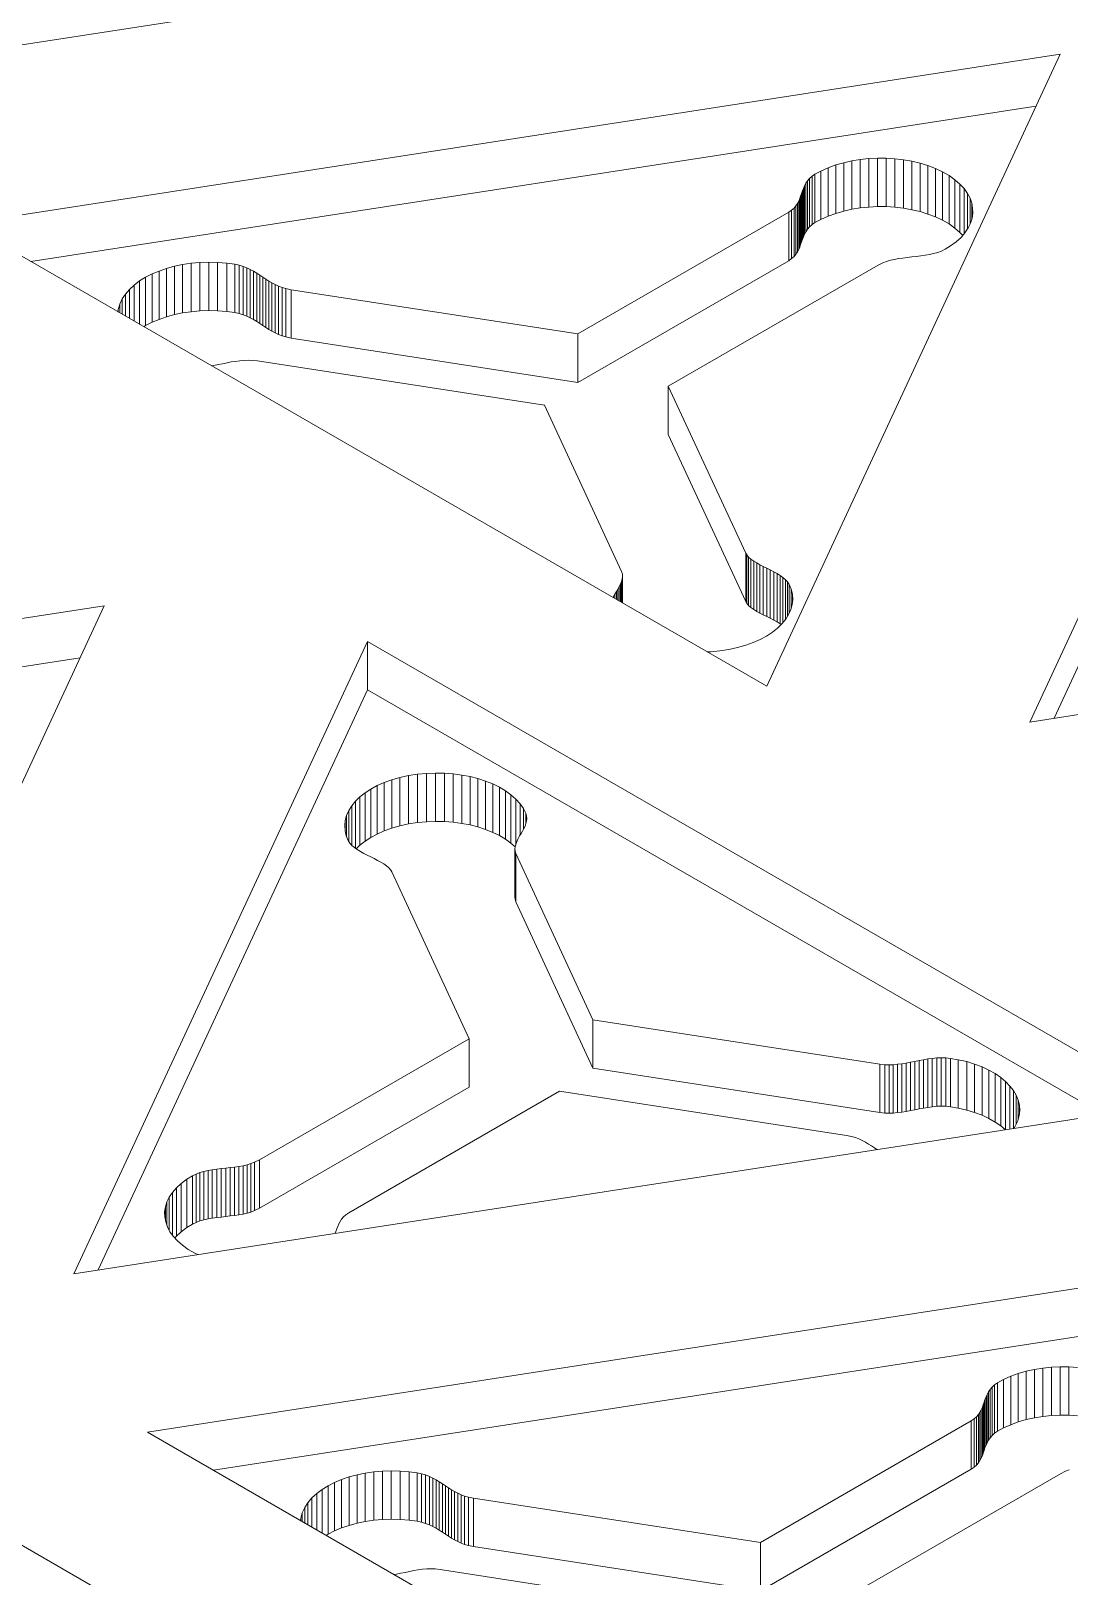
# Model space of a CAD drawing. Header units: inches. Extents: x 2.5 to 18.9, y 2.6 to 12.3.
# Drawn here: x 11.574 to 12.669, y 8.087 to 9.718 of the extents above; entities that cross this region are included whole.
import ezdxf

# ---------------------------------------------------------------- set-up
doc = ezdxf.new("R2010")
doc.units = ezdxf.units.IN
doc.header["$MEASUREMENT"] = 0

# ---------------------------------------------------------------- blocks, each defined once
blk = doc.blocks.new('A$C39963D99')
at = {"color": 0, "linetype": 'Continuous', "lineweight": 0, "extrusion": (3.33067e-16, 0.816497, 0.57735)}
for p, q in [((15.7179, -0.7407), (14.5628, -0.9194)), ((14.6402, -1.0866), (15.7953, -0.9079)), ((15.7953, -0.9079), (15.4859, -1.5748)), ((15.7634, -1.6126), (16.0729, -0.9457)), ((15.7698, -0.9629), (14.7099, -1.1268)), ((16.0729, -0.9967), (15.7889, -1.6086)), ((15.5507, -1.0278), (15.5587, -1.0248)), ((15.5587, -1.0248), (15.5671, -1.0224)), ((15.5587, -1.0759), (15.5587, -1.0248)), ((15.5671, -1.0224), (15.5757, -1.0205)), ((15.5671, -1.0735), (15.5671, -1.0224)), ((15.5757, -1.0205), (15.5846, -1.0191)), ((15.5757, -1.0715), (15.5757, -1.0205)), ((15.5846, -1.0191), (15.5937, -1.0181)), ((15.5846, -1.0701), (15.5846, -1.0191)), ((15.5937, -1.0181), (15.6028, -1.0177)), ((15.5937, -1.0692), (15.5937, -1.0181)), ((15.6028, -1.0687), (15.6028, -1.0177)), ((15.6028, -1.0177), (15.612, -1.0178)), ((15.612, -1.0688), (15.612, -1.0178)), ((15.612, -1.0178), (15.6211, -1.0183)), ((15.6211, -1.0694), (15.6211, -1.0183)), ((15.6211, -1.0183), (15.6301, -1.0194)), ((15.6301, -1.0704), (15.6301, -1.0194)), ((15.6301, -1.0194), (15.639, -1.0209)), ((15.639, -1.072), (15.639, -1.0209)), ((15.639, -1.0209), (15.6476, -1.023)), ((15.6476, -1.074), (15.6476, -1.023)), ((15.6476, -1.023), (15.6559, -1.0255)), ((15.6559, -1.0766), (15.6559, -1.0255)), ((15.6559, -1.0255), (15.6638, -1.0286)), ((15.5272, -1.0441), (15.529, -1.0416)), ((15.529, -1.0416), (15.5311, -1.0391)), ((15.529, -1.0926), (15.529, -1.0416)), ((15.5311, -1.0391), (15.5337, -1.0368)), ((15.5311, -1.0902), (15.5311, -1.0391)), ((15.5337, -1.0368), (15.5368, -1.0346)), ((15.5337, -1.0878), (15.5337, -1.0368)), ((15.5368, -1.0346), (15.543, -1.0312)), ((15.5368, -1.0856), (15.5368, -1.0346)), ((15.543, -1.0312), (15.5507, -1.0278)), ((15.543, -1.0822), (15.543, -1.0312)), ((15.5507, -1.0788), (15.5507, -1.0278)), ((15.6638, -1.0796), (15.6638, -1.0286)), ((15.6638, -1.0286), (15.6713, -1.0321)), ((15.6713, -1.0831), (15.6713, -1.0321)), ((15.6713, -1.0321), (15.6783, -1.0361)), ((15.6783, -1.0871), (15.6783, -1.0361)), ((15.6783, -1.0361), (15.6844, -1.0404)), ((15.6844, -1.0915), (15.6844, -1.0404)), ((15.6844, -1.0404), (15.6897, -1.045)), ((15.5208, -1.0603), (15.5217, -1.0577)), ((15.5217, -1.0577), (15.5227, -1.0549)), ((15.5217, -1.1087), (15.5217, -1.0577)), ((15.5227, -1.0549), (15.5236, -1.0522)), ((15.5227, -1.106), (15.5227, -1.0549)), ((15.5236, -1.0522), (15.5246, -1.0495)), ((15.5236, -1.1032), (15.5236, -1.0522)), ((15.5246, -1.0495), (15.5258, -1.0468)), ((15.5246, -1.1005), (15.5246, -1.0495)), ((15.5258, -1.0468), (15.5272, -1.0441)), ((15.5258, -1.0978), (15.5258, -1.0468)), ((15.5272, -1.0952), (15.5272, -1.0441)), ((15.6897, -1.0961), (15.6897, -1.045)), ((15.6897, -1.045), (15.6941, -1.0498)), ((15.6941, -1.0974), (15.6941, -1.0498)), ((15.6941, -1.0498), (15.6976, -1.0548)), ((15.6976, -1.0924), (15.6976, -1.0548)), ((15.6976, -1.0548), (15.7003, -1.0599)), ((15.2867, -1.2031), (15.5091, -1.0747)), ((15.5091, -1.0747), (15.5122, -1.0726)), ((15.5091, -1.1258), (15.5091, -1.0747)), ((15.5122, -1.0726), (15.5147, -1.0704)), ((15.5122, -1.1236), (15.5122, -1.0726)), ((15.5147, -1.0704), (15.5167, -1.068)), ((15.5147, -1.1214), (15.5147, -1.0704)), ((15.5167, -1.068), (15.5183, -1.0656)), ((15.5167, -1.119), (15.5167, -1.068)), ((15.5183, -1.0656), (15.5196, -1.063)), ((15.5183, -1.1166), (15.5183, -1.0656)), ((15.5196, -1.063), (15.5208, -1.0603)), ((15.5196, -1.114), (15.5196, -1.063)), ((15.5208, -1.1114), (15.5208, -1.0603)), ((15.5587, -1.0759), (15.5507, -1.0788)), ((15.5671, -1.0735), (15.5587, -1.0759)), ((15.5757, -1.0715), (15.5671, -1.0735)), ((15.5846, -1.0701), (15.5757, -1.0715)), ((15.5937, -1.0692), (15.5846, -1.0701)), ((15.6028, -1.0687), (15.5937, -1.0692)), ((15.612, -1.0688), (15.6028, -1.0687)), ((15.6211, -1.0694), (15.612, -1.0688)), ((15.6301, -1.0704), (15.6211, -1.0694)), ((15.639, -1.072), (15.6301, -1.0704)), ((15.6476, -1.074), (15.639, -1.072)), ((15.6559, -1.0766), (15.6476, -1.074)), ((15.7003, -1.0873), (15.7003, -1.0599)), ((15.7003, -1.0599), (15.7022, -1.0651)), ((15.7022, -1.082), (15.7022, -1.0651)), ((15.7022, -1.0651), (15.7031, -1.0704)), ((15.7032, -1.0757), (15.7025, -1.081)), ((15.7031, -1.0764), (15.7031, -1.0704)), ((15.7031, -1.0704), (15.7032, -1.0757)), ((15.4859, -1.5748), (14.6402, -1.0866)), ((15.5311, -1.0902), (15.529, -1.0926)), ((15.5337, -1.0878), (15.5311, -1.0902)), ((15.5368, -1.0856), (15.5337, -1.0878)), ((15.543, -1.0822), (15.5368, -1.0856)), ((15.5507, -1.0788), (15.543, -1.0822)), ((15.6638, -1.0796), (15.6559, -1.0766)), ((15.6713, -1.0831), (15.6638, -1.0796)), ((15.6783, -1.0871), (15.6713, -1.0831)), ((15.6844, -1.0915), (15.6783, -1.0871)), ((15.6897, -1.0961), (15.6844, -1.0915)), ((15.6984, -1.0913), (15.695, -1.0963)), ((15.7009, -1.0862), (15.6984, -1.0913)), ((15.7025, -1.081), (15.7009, -1.0862)), ((15.5227, -1.106), (15.5217, -1.1087)), ((15.5236, -1.1032), (15.5227, -1.106)), ((15.5246, -1.1005), (15.5236, -1.1032)), ((15.5258, -1.0978), (15.5246, -1.1005)), ((15.5272, -1.0952), (15.5258, -1.0978)), ((15.529, -1.0926), (15.5272, -1.0952)), ((15.6858, -1.1058), (15.6799, -1.1102)), ((15.6909, -1.1012), (15.6858, -1.1058)), ((15.6926, -1.0992), (15.6897, -1.0961)), ((15.695, -1.0963), (15.6909, -1.1012)), ((15.5122, -1.1236), (15.5091, -1.1258)), ((15.5147, -1.1214), (15.5122, -1.1236)), ((15.5167, -1.119), (15.5147, -1.1214)), ((15.5183, -1.1166), (15.5167, -1.119)), ((15.5196, -1.114), (15.5183, -1.1166)), ((15.5208, -1.1114), (15.5196, -1.114)), ((15.5217, -1.1087), (15.5208, -1.1114)), ((15.6205, -1.1244), (15.6163, -1.1254)), ((15.6249, -1.1236), (15.6205, -1.1244)), ((15.6295, -1.123), (15.6249, -1.1236)), ((15.6341, -1.1224), (15.6295, -1.123)), ((15.6388, -1.1219), (15.6341, -1.1224)), ((15.6436, -1.1214), (15.6388, -1.1219)), ((15.6483, -1.1208), (15.6436, -1.1214)), ((15.653, -1.1201), (15.6483, -1.1208)), ((15.6575, -1.1193), (15.653, -1.1201)), ((15.6619, -1.1183), (15.6575, -1.1193)), ((15.6662, -1.1171), (15.6619, -1.1183)), ((15.6702, -1.1156), (15.6662, -1.1171)), ((15.674, -1.1138), (15.6702, -1.1156)), ((15.6799, -1.1102), (15.674, -1.1138)), ((14.8308, -1.1433), (14.8377, -1.1398)), ((14.8377, -1.1398), (14.8451, -1.1367)), ((14.8377, -1.1908), (14.8377, -1.1398)), ((14.8451, -1.1367), (14.853, -1.134)), ((14.8451, -1.1877), (14.8451, -1.1367)), ((14.853, -1.134), (14.8613, -1.1317)), ((14.853, -1.185), (14.853, -1.134)), ((14.8613, -1.1317), (14.8699, -1.1299)), ((14.8613, -1.1827), (14.8613, -1.1317)), ((14.8699, -1.1299), (14.8788, -1.1286)), ((14.8699, -1.1809), (14.8699, -1.1299)), ((14.8788, -1.1286), (14.888, -1.1277)), ((14.8788, -1.1796), (14.8788, -1.1286)), ((14.888, -1.1277), (14.8974, -1.1274)), ((14.888, -1.1788), (14.888, -1.1277)), ((14.8974, -1.1784), (14.8974, -1.1274)), ((14.8974, -1.1274), (14.9068, -1.1276)), ((14.9068, -1.1787), (14.9068, -1.1276)), ((14.9068, -1.1276), (14.9164, -1.1284)), ((14.9164, -1.1794), (14.9164, -1.1284)), ((14.9164, -1.1284), (14.9248, -1.1295)), ((14.9248, -1.1806), (14.9248, -1.1295)), ((14.9248, -1.1295), (14.9294, -1.1305)), ((14.9294, -1.1816), (14.9294, -1.1305)), ((14.9294, -1.1305), (14.9336, -1.1318)), ((14.9336, -1.1829), (14.9336, -1.1318)), ((14.9336, -1.1318), (14.9375, -1.1333)), ((14.9375, -1.1844), (14.9375, -1.1333)), ((14.9375, -1.1333), (14.9412, -1.1351)), ((14.9412, -1.1861), (14.9412, -1.1351)), ((14.9412, -1.1351), (14.9447, -1.137)), ((14.9447, -1.188), (14.9447, -1.137)), ((14.9447, -1.137), (14.9481, -1.139)), ((14.9481, -1.19), (14.9481, -1.139)), ((14.9481, -1.139), (14.9513, -1.141)), ((14.9513, -1.1921), (14.9513, -1.141)), ((14.9513, -1.141), (14.9545, -1.1432)), ((15.5091, -1.1258), (15.2867, -1.2542)), ((15.6033, -1.1305), (15.382, -1.2583)), ((15.6085, -1.128), (15.6033, -1.1305)), ((15.6122, -1.1265), (15.6085, -1.128)), ((15.6163, -1.1254), (15.6122, -1.1265)), ((14.8096, -1.161), (14.8138, -1.1561)), ((14.8138, -1.1561), (14.8188, -1.1515)), ((14.8138, -1.1868), (14.8138, -1.1561)), ((14.8188, -1.1515), (14.8245, -1.1472)), ((14.8188, -1.1897), (14.8188, -1.1515)), ((14.8245, -1.1472), (14.8308, -1.1433)), ((14.8245, -1.193), (14.8245, -1.1472)), ((14.8308, -1.1943), (14.8308, -1.1433)), ((14.9545, -1.1942), (14.9545, -1.1432)), ((14.9545, -1.1432), (14.9576, -1.1453)), ((14.9576, -1.1963), (14.9576, -1.1453)), ((14.9576, -1.1453), (14.9608, -1.1473)), ((14.9608, -1.1983), (14.9608, -1.1473)), ((14.9608, -1.1473), (14.9641, -1.1493)), ((14.9641, -1.2003), (14.9641, -1.1493)), ((14.9641, -1.1493), (14.9675, -1.1511)), ((14.9675, -1.2021), (14.9675, -1.1511)), ((14.9675, -1.1511), (14.971, -1.1527)), ((14.971, -1.2038), (14.971, -1.1527)), ((14.971, -1.1527), (14.9748, -1.1541)), ((14.9748, -1.2052), (14.9748, -1.1541)), ((14.9748, -1.1541), (14.9788, -1.1553)), ((14.9788, -1.2063), (14.9788, -1.1553)), ((14.9788, -1.1553), (14.9843, -1.1564)), ((14.9843, -1.2074), (14.9843, -1.1564)), ((14.9843, -1.1564), (15.2867, -1.2031)), ((14.802, -1.1772), (14.8036, -1.1717)), ((14.8036, -1.1717), (14.8061, -1.1662)), ((14.8036, -1.1809), (14.8036, -1.1717)), ((14.8061, -1.1662), (14.8096, -1.161)), ((14.8061, -1.1824), (14.8061, -1.1662)), ((14.8096, -1.1844), (14.8096, -1.161)), ((14.8017, -1.1798), (14.802, -1.1772)), ((14.802, -1.18), (14.802, -1.1772)), ((14.8451, -1.1877), (14.8377, -1.1908)), ((14.853, -1.185), (14.8451, -1.1877)), ((14.8613, -1.1827), (14.853, -1.185)), ((14.8699, -1.1809), (14.8613, -1.1827)), ((14.8788, -1.1796), (14.8699, -1.1809)), ((14.888, -1.1788), (14.8788, -1.1796)), ((14.8974, -1.1784), (14.888, -1.1788)), ((14.9068, -1.1787), (14.8974, -1.1784)), ((14.9164, -1.1794), (14.9068, -1.1787)), ((14.9248, -1.1806), (14.9164, -1.1794)), ((14.9294, -1.1816), (14.9248, -1.1806)), ((14.9336, -1.1829), (14.9294, -1.1816)), ((14.9375, -1.1844), (14.9336, -1.1829)), ((14.9412, -1.1861), (14.9375, -1.1844)), ((14.9447, -1.188), (14.9412, -1.1861)), ((14.9481, -1.19), (14.9447, -1.188)), ((14.9513, -1.1921), (14.9481, -1.19)), ((14.8308, -1.1943), (14.8289, -1.1955)), ((14.8377, -1.1908), (14.8308, -1.1943)), ((14.9545, -1.1942), (14.9513, -1.1921)), ((14.9576, -1.1963), (14.9545, -1.1942)), ((14.9608, -1.1983), (14.9576, -1.1963)), ((14.9641, -1.2003), (14.9608, -1.1983)), ((14.9675, -1.2021), (14.9641, -1.2003)), ((14.971, -1.2038), (14.9675, -1.2021)), ((14.9748, -1.2052), (14.971, -1.2038)), ((14.9788, -1.2063), (14.9748, -1.2052)), ((14.9843, -1.2074), (14.9788, -1.2063)), ((15.2867, -1.2542), (15.2867, -1.2031)), ((15.2867, -1.2542), (14.9843, -1.2074)), ((14.9029, -1.2363), (14.9003, -1.2367)), ((14.9075, -1.2354), (14.9029, -1.2363)), ((14.9121, -1.2345), (14.9075, -1.2354)), ((14.9167, -1.2336), (14.9121, -1.2345)), ((14.9212, -1.2327), (14.9167, -1.2336)), ((14.9258, -1.232), (14.9212, -1.2327)), ((14.9303, -1.2314), (14.9258, -1.232)), ((14.9348, -1.231), (14.9303, -1.2314)), ((14.9393, -1.2308), (14.9348, -1.231)), ((14.9438, -1.231), (14.9393, -1.2308)), ((14.9488, -1.2316), (14.9438, -1.231)), ((15.2515, -1.2784), (14.9488, -1.2316)), ((15.382, -1.3093), (15.382, -1.2583)), ((15.382, -1.2583), (15.4637, -1.4344)), ((15.3329, -1.4537), (15.2515, -1.2784)), ((15.4637, -1.4855), (15.382, -1.3093)), ((15.4637, -1.4855), (15.4637, -1.4344)), ((15.4637, -1.4344), (15.4648, -1.4362)), ((16.9185, -1.4339), (15.7634, -1.6126)), ((15.4648, -1.4872), (15.4648, -1.4362)), ((15.4648, -1.4362), (15.4668, -1.4385)), ((15.4668, -1.4896), (15.4668, -1.4385)), ((15.4668, -1.4385), (15.4693, -1.4407)), ((15.4693, -1.4918), (15.4693, -1.4407)), ((15.4693, -1.4407), (15.4722, -1.4428)), ((15.4722, -1.4938), (15.4722, -1.4428)), ((15.4722, -1.4428), (15.4753, -1.4447)), ((15.4753, -1.4958), (15.4753, -1.4447)), ((15.4753, -1.4447), (15.4788, -1.4466)), ((15.4788, -1.4977), (15.4788, -1.4466)), ((15.4788, -1.4466), (15.4823, -1.4485)), ((15.4823, -1.4995), (15.4823, -1.4485)), ((15.4823, -1.4485), (15.486, -1.4503)), ((15.486, -1.5013), (15.486, -1.4503)), ((15.486, -1.4503), (15.4897, -1.4521)), ((15.3303, -1.4697), (15.3316, -1.4671)), ((15.3316, -1.4671), (15.3326, -1.4644)), ((15.3316, -1.4857), (15.3316, -1.4671)), ((15.3326, -1.4644), (15.3334, -1.4618)), ((15.3326, -1.4864), (15.3326, -1.4644)), ((15.3337, -1.4566), (15.3329, -1.4537)), ((15.3334, -1.4618), (15.3338, -1.4592)), ((15.3334, -1.4868), (15.3334, -1.4618)), ((15.3338, -1.4592), (15.3337, -1.4566)), ((15.3338, -1.487), (15.3338, -1.4592)), ((15.4897, -1.5031), (15.4897, -1.4521)), ((15.4897, -1.4521), (15.4933, -1.454)), ((15.4933, -1.505), (15.4933, -1.454)), ((15.4933, -1.454), (15.4968, -1.4559)), ((15.4968, -1.5069), (15.4968, -1.4559)), ((15.4968, -1.4559), (15.5, -1.4579)), ((15.5, -1.509), (15.5, -1.4579)), ((15.5, -1.4579), (15.503, -1.4601)), ((15.503, -1.5076), (15.503, -1.4601)), ((15.503, -1.4601), (15.5057, -1.4624)), ((15.5057, -1.5044), (15.5057, -1.4624)), ((15.5057, -1.4624), (15.5079, -1.4648)), ((15.5079, -1.5009), (15.5079, -1.4648)), ((15.5079, -1.4648), (15.5096, -1.4675)), ((15.3238, -1.4813), (15.3244, -1.4802)), ((15.3244, -1.4802), (15.3258, -1.4775)), ((15.3244, -1.4816), (15.3244, -1.4802)), ((15.3258, -1.4775), (15.3273, -1.4749)), ((15.3258, -1.4824), (15.3258, -1.4775)), ((15.3273, -1.4749), (15.3288, -1.4723)), ((15.3273, -1.4833), (15.3273, -1.4749)), ((15.3288, -1.4723), (15.3303, -1.4697)), ((15.3288, -1.4841), (15.3288, -1.4723)), ((15.3303, -1.485), (15.3303, -1.4697)), ((15.5096, -1.4978), (15.5096, -1.4675)), ((15.5096, -1.4675), (15.5116, -1.4723)), ((15.5116, -1.4929), (15.5116, -1.4723)), ((15.5116, -1.4723), (15.513, -1.4778)), ((15.5133, -1.4833), (15.5128, -1.4887)), ((15.513, -1.4869), (15.513, -1.4778)), ((15.513, -1.4778), (15.5133, -1.4833)), ((13.6321, -1.6686), (14.7872, -1.4899)), ((14.7872, -1.4899), (14.4778, -2.1568)), ((15.4648, -1.4872), (15.4637, -1.4855)), ((15.4668, -1.4896), (15.4648, -1.4872)), ((15.4693, -1.4918), (15.4668, -1.4896)), ((15.4722, -1.4938), (15.4693, -1.4918)), ((15.4753, -1.4958), (15.4722, -1.4938)), ((15.4788, -1.4977), (15.4753, -1.4958)), ((15.4823, -1.4995), (15.4788, -1.4977)), ((15.486, -1.5013), (15.4823, -1.4995)), ((15.509, -1.4992), (15.5059, -1.5042)), ((15.5113, -1.494), (15.509, -1.4992)), ((15.5128, -1.4887), (15.5113, -1.494)), ((15.4897, -1.5031), (15.486, -1.5013)), ((15.4933, -1.505), (15.4897, -1.5031)), ((15.4973, -1.5135), (15.4919, -1.5178)), ((15.4968, -1.5069), (15.4933, -1.505)), ((15.5, -1.509), (15.4968, -1.5069)), ((15.502, -1.509), (15.4973, -1.5135)), ((15.5011, -1.5098), (15.5, -1.509)), ((15.5059, -1.5042), (15.502, -1.509)), ((14.7553, -2.1946), (15.0648, -1.5277)), ((15.0648, -1.5787), (15.0648, -1.5277)), ((15.0648, -1.5277), (15.9104, -2.0159)), ((15.4637, -1.5316), (15.4552, -1.534)), ((15.4717, -1.5287), (15.4637, -1.5316)), ((15.4791, -1.5254), (15.4717, -1.5287)), ((15.4858, -1.5218), (15.4791, -1.5254)), ((15.4919, -1.5178), (15.4858, -1.5218)), ((14.7617, -1.5449), (13.7018, -1.7089)), ((15.4271, -1.5384), (15.423, -1.5385)), ((15.4366, -1.5375), (15.4271, -1.5384)), ((15.4461, -1.536), (15.4366, -1.5375)), ((15.4552, -1.534), (15.4461, -1.536)), ((15.0648, -1.5787), (14.7808, -2.1906)), ((15.8407, -2.0267), (15.0648, -1.5787)), ((15.0751, -1.6797), (15.0825, -1.6764)), ((15.0825, -1.6764), (15.0905, -1.6735)), ((15.0825, -1.7274), (15.0825, -1.6764)), ((15.0905, -1.6735), (15.099, -1.6711)), ((15.0905, -1.7245), (15.0905, -1.6735)), ((15.099, -1.6711), (15.108, -1.6691)), ((15.099, -1.7221), (15.099, -1.6711)), ((15.108, -1.6691), (15.1175, -1.6676)), ((15.108, -1.7201), (15.108, -1.6691)), ((15.1175, -1.6676), (15.1271, -1.6667)), ((15.1175, -1.7187), (15.1175, -1.6676)), ((15.1271, -1.6667), (15.1366, -1.6664)), ((15.1271, -1.7177), (15.1271, -1.6667)), ((15.1366, -1.7174), (15.1366, -1.6664)), ((15.1366, -1.6664), (15.146, -1.6666)), ((15.146, -1.7176), (15.146, -1.6666)), ((15.146, -1.6666), (15.1552, -1.6673)), ((15.1552, -1.7183), (15.1552, -1.6673)), ((15.1552, -1.6673), (15.1642, -1.6685)), ((15.1642, -1.7195), (15.1642, -1.6685)), ((15.1642, -1.6685), (15.173, -1.6702)), ((15.173, -1.7212), (15.173, -1.6702)), ((15.173, -1.6702), (15.1813, -1.6723)), ((15.1813, -1.7233), (15.1813, -1.6723)), ((15.1813, -1.6723), (15.1893, -1.6749)), ((15.1893, -1.7259), (15.1893, -1.6749)), ((15.1893, -1.6749), (15.1969, -1.6779)), ((15.1969, -1.729), (15.1969, -1.6779)), ((15.1969, -1.6779), (15.2039, -1.6813)), ((15.0522, -1.6961), (15.0569, -1.6916)), ((15.0569, -1.6916), (15.0623, -1.6873)), ((15.0569, -1.7426), (15.0569, -1.6916)), ((15.0623, -1.6873), (15.0684, -1.6833)), ((15.0623, -1.7383), (15.0623, -1.6873)), ((15.0684, -1.6833), (15.0751, -1.6797)), ((15.0684, -1.7343), (15.0684, -1.6833)), ((15.0751, -1.7307), (15.0751, -1.6797)), ((15.2039, -1.7324), (15.2039, -1.6813)), ((15.2039, -1.6813), (15.2104, -1.6852)), ((15.2104, -1.7362), (15.2104, -1.6852)), ((15.2104, -1.6852), (15.2162, -1.6893)), ((15.2162, -1.7404), (15.2162, -1.6893)), ((15.2162, -1.6893), (15.2214, -1.6938)), ((15.2214, -1.7412), (15.2214, -1.6938)), ((15.2214, -1.6938), (15.2258, -1.6987)), ((15.0414, -1.7164), (15.0428, -1.7111)), ((15.0428, -1.7111), (15.0451, -1.7059)), ((15.0428, -1.7335), (15.0428, -1.7111)), ((15.0451, -1.7059), (15.0483, -1.7009)), ((15.0451, -1.7386), (15.0451, -1.7059)), ((15.0483, -1.7009), (15.0522, -1.6961)), ((15.0483, -1.7425), (15.0483, -1.7009)), ((15.0522, -1.7458), (15.0522, -1.6961)), ((15.2258, -1.7321), (15.2258, -1.6987)), ((15.2258, -1.6987), (15.2294, -1.7039)), ((15.2294, -1.7257), (15.2294, -1.7039)), ((15.2294, -1.7039), (15.2319, -1.7086)), ((15.2319, -1.72), (15.2319, -1.7086)), ((15.2319, -1.7086), (15.2327, -1.7114)), ((15.2327, -1.7169), (15.2327, -1.7114)), ((15.2327, -1.7114), (15.2329, -1.7142)), ((15.0408, -1.7218), (15.0414, -1.7164)), ((15.0412, -1.7273), (15.0408, -1.7218)), ((15.0425, -1.7328), (15.0412, -1.7273)), ((15.0414, -1.728), (15.0414, -1.7164)), ((15.0825, -1.7274), (15.0751, -1.7307)), ((15.0905, -1.7245), (15.0825, -1.7274)), ((15.099, -1.7221), (15.0905, -1.7245)), ((15.108, -1.7201), (15.099, -1.7221)), ((15.1175, -1.7187), (15.108, -1.7201)), ((15.1271, -1.7177), (15.1175, -1.7187)), ((15.1366, -1.7174), (15.1271, -1.7177)), ((15.146, -1.7176), (15.1366, -1.7174)), ((15.1552, -1.7183), (15.146, -1.7176)), ((15.1642, -1.7195), (15.1552, -1.7183)), ((15.173, -1.7212), (15.1642, -1.7195)), ((15.1813, -1.7233), (15.173, -1.7212)), ((15.1893, -1.7259), (15.1813, -1.7233)), ((15.1969, -1.729), (15.1893, -1.7259)), ((15.2284, -1.7276), (15.2269, -1.7302)), ((15.2298, -1.7249), (15.2284, -1.7276)), ((15.231, -1.7223), (15.2298, -1.7249)), ((15.232, -1.7196), (15.231, -1.7223)), ((15.2327, -1.7169), (15.232, -1.7196)), ((15.2329, -1.7142), (15.2327, -1.7169)), ((15.0445, -1.7376), (15.0425, -1.7328)), ((15.0462, -1.7403), (15.0445, -1.7376)), ((15.0485, -1.7427), (15.0462, -1.7403)), ((15.0511, -1.745), (15.0485, -1.7427)), ((15.0569, -1.7426), (15.053, -1.7464)), ((15.0623, -1.7383), (15.0569, -1.7426)), ((15.0684, -1.7343), (15.0623, -1.7383)), ((15.0751, -1.7307), (15.0684, -1.7343)), ((15.2039, -1.7324), (15.1969, -1.729)), ((15.2104, -1.7362), (15.2039, -1.7324)), ((15.2162, -1.7404), (15.2104, -1.7362)), ((15.2206, -1.7442), (15.2162, -1.7404)), ((15.2208, -1.7433), (15.2204, -1.7459)), ((15.2215, -1.7406), (15.2208, -1.7433)), ((15.2226, -1.738), (15.2215, -1.7406)), ((15.2239, -1.7354), (15.2226, -1.738)), ((15.2253, -1.7328), (15.2239, -1.7354)), ((15.2269, -1.7302), (15.2253, -1.7328)), ((15.0541, -1.7471), (15.0511, -1.745)), ((15.0574, -1.7492), (15.0541, -1.7471)), ((15.0609, -1.7511), (15.0574, -1.7492)), ((15.0645, -1.753), (15.0609, -1.7511)), ((15.0682, -1.7548), (15.0645, -1.753)), ((15.0718, -1.7566), (15.0682, -1.7548)), ((15.0754, -1.7585), (15.0718, -1.7566)), ((15.0788, -1.7603), (15.0754, -1.7585)), ((15.082, -1.7623), (15.0788, -1.7603)), ((15.2204, -1.7969), (15.2204, -1.7459)), ((15.2204, -1.7459), (15.2205, -1.7485)), ((15.2205, -1.7995), (15.2205, -1.7485)), ((15.2205, -1.7485), (15.2212, -1.7514)), ((15.2212, -1.8024), (15.2212, -1.7514)), ((15.2212, -1.7514), (15.3026, -1.9267)), ((15.0849, -1.7644), (15.082, -1.7623)), ((15.0874, -1.7665), (15.0849, -1.7644)), ((15.0894, -1.7689), (15.0874, -1.7665)), ((15.0904, -1.7706), (15.0894, -1.7689)), ((15.1722, -1.9468), (15.0904, -1.7706)), ((15.2205, -1.7995), (15.2204, -1.7969)), ((15.2212, -1.8024), (15.2205, -1.7995)), ((15.3026, -1.9777), (15.2212, -1.8024)), ((15.3026, -1.9777), (15.3026, -1.9267)), ((15.3026, -1.9267), (15.6053, -1.9735)), ((14.9508, -2.0746), (15.1722, -1.9468)), ((15.1722, -1.9978), (15.1722, -1.9468)), ((15.6284, -1.9731), (15.6329, -1.9724)), ((15.6329, -1.9724), (15.6375, -1.9715)), ((15.6329, -2.0234), (15.6329, -1.9724)), ((15.6375, -1.9715), (15.642, -1.9706)), ((15.6375, -2.0225), (15.6375, -1.9715)), ((15.642, -1.9706), (15.6466, -1.9697)), ((15.642, -2.0216), (15.642, -1.9706)), ((15.6466, -1.9697), (15.6512, -1.9688)), ((15.6466, -2.0207), (15.6466, -1.9697)), ((15.6512, -1.9688), (15.6559, -1.968)), ((15.6512, -2.0198), (15.6512, -1.9688)), ((15.6559, -1.968), (15.6605, -1.9674)), ((15.6559, -2.0191), (15.6559, -1.968)), ((15.6605, -1.9674), (15.6652, -1.967)), ((15.6605, -2.0184), (15.6605, -1.9674)), ((15.6652, -1.967), (15.67, -1.9668)), ((15.6652, -2.018), (15.6652, -1.967)), ((15.67, -2.0178), (15.67, -1.9668)), ((15.67, -1.9668), (15.6748, -1.9669)), ((15.6748, -2.0179), (15.6748, -1.9669)), ((15.6748, -1.9669), (15.6796, -1.9674)), ((15.6796, -2.0184), (15.6796, -1.9674)), ((15.6796, -1.9674), (15.6878, -1.9688)), ((15.6878, -2.0198), (15.6878, -1.9688)), ((15.6878, -1.9688), (15.6968, -1.9709)), ((15.6968, -2.0219), (15.6968, -1.9709)), ((15.6968, -1.9709), (15.7052, -1.9735)), ((15.6053, -2.0246), (15.3026, -1.9777)), ((15.6053, -2.0246), (15.6053, -1.9735)), ((15.6053, -1.9735), (15.6103, -1.9741)), ((15.6103, -2.0251), (15.6103, -1.9741)), ((15.6103, -1.9741), (15.6149, -1.9743)), ((15.6149, -1.9743), (15.6194, -1.9741)), ((15.6149, -2.0253), (15.6149, -1.9743)), ((15.6194, -1.9741), (15.6239, -1.9737)), ((15.6194, -2.0251), (15.6194, -1.9741)), ((15.6239, -1.9737), (15.6284, -1.9731)), ((15.6239, -2.0247), (15.6239, -1.9737)), ((15.6284, -2.0241), (15.6284, -1.9731)), ((15.7052, -2.0245), (15.7052, -1.9735)), ((15.7052, -1.9735), (15.713, -1.9764)), ((15.713, -2.0275), (15.713, -1.9764)), ((15.713, -1.9764), (15.7202, -1.9798)), ((15.7202, -2.0308), (15.7202, -1.9798)), ((15.7202, -1.9798), (15.7268, -1.9835)), ((15.7268, -2.0346), (15.7268, -1.9835)), ((15.7268, -1.9835), (15.7327, -1.9876)), ((15.7327, -2.0386), (15.7327, -1.9876)), ((15.7327, -1.9876), (15.7379, -1.9919)), ((15.1722, -1.9978), (14.9508, -2.1256)), ((15.2675, -2.0019), (15.0451, -2.1303)), ((15.5699, -2.0487), (15.2675, -2.0019)), ((15.7379, -2.0426), (15.7379, -1.9919)), ((15.7379, -1.9919), (15.7424, -1.9966)), ((15.7424, -2.0419), (15.7424, -1.9966)), ((15.7424, -1.9966), (15.7462, -2.0014)), ((15.7462, -2.0413), (15.7462, -2.0014)), ((15.7462, -2.0014), (15.7491, -2.0064)), ((15.9104, -2.0159), (14.7553, -2.1946)), ((15.6466, -2.0207), (15.642, -2.0216)), ((15.6512, -2.0198), (15.6466, -2.0207)), ((15.6559, -2.0191), (15.6512, -2.0198)), ((15.6605, -2.0184), (15.6559, -2.0191)), ((15.6652, -2.018), (15.6605, -2.0184)), ((15.67, -2.0178), (15.6652, -2.018)), ((15.6748, -2.0179), (15.67, -2.0178)), ((15.6796, -2.0184), (15.6748, -2.0179)), ((15.6878, -2.0198), (15.6796, -2.0184)), ((15.6968, -2.0219), (15.6878, -2.0198)), ((15.7491, -2.0366), (15.7491, -2.0064)), ((15.7491, -2.0064), (15.7512, -2.0116)), ((15.7512, -2.0312), (15.7512, -2.0116)), ((15.7512, -2.0116), (15.7524, -2.0169)), ((15.7524, -2.0254), (15.7524, -2.0169)), ((15.7524, -2.0169), (15.7527, -2.0224)), ((15.6103, -2.0251), (15.6053, -2.0246)), ((15.6149, -2.0253), (15.6103, -2.0251)), ((15.6194, -2.0251), (15.6149, -2.0253)), ((15.6239, -2.0247), (15.6194, -2.0251)), ((15.6284, -2.0241), (15.6239, -2.0247)), ((15.6329, -2.0234), (15.6284, -2.0241)), ((15.6375, -2.0225), (15.6329, -2.0234)), ((15.642, -2.0216), (15.6375, -2.0225)), ((15.7052, -2.0245), (15.6968, -2.0219)), ((15.713, -2.0275), (15.7052, -2.0245)), ((15.7202, -2.0308), (15.713, -2.0275)), ((15.7268, -2.0346), (15.7202, -2.0308)), ((15.7327, -2.0386), (15.7268, -2.0346)), ((15.7506, -2.0334), (15.748, -2.0388)), ((15.7521, -2.0278), (15.7506, -2.0334)), ((15.7527, -2.0224), (15.7521, -2.0278)), ((15.5753, -2.0498), (15.5699, -2.0487)), ((15.5794, -2.0509), (15.5753, -2.0498)), ((15.5831, -2.0524), (15.5794, -2.0509)), ((15.5867, -2.054), (15.5831, -2.0524)), ((15.5901, -2.0558), (15.5867, -2.054)), ((15.7375, -2.0426), (15.7327, -2.0386)), ((15.748, -2.0388), (15.7465, -2.0413)), ((15.5933, -2.0578), (15.5901, -2.0558)), ((15.5965, -2.0598), (15.5933, -2.0578)), ((15.5997, -2.0619), (15.5965, -2.0598)), ((15.6022, -2.0636), (15.5997, -2.0619)), ((14.8922, -2.0868), (14.8967, -2.0858)), ((14.8967, -2.0858), (14.9012, -2.085)), ((14.8967, -2.1368), (14.8967, -2.0858)), ((14.9012, -2.085), (14.9059, -2.0843)), ((14.9012, -2.136), (14.9012, -2.085)), ((14.9059, -2.0843), (14.9106, -2.0837)), ((14.9059, -2.1353), (14.9059, -2.0843)), ((14.9106, -2.0837), (14.9153, -2.0832)), ((14.9106, -2.1348), (14.9106, -2.0837)), ((14.9153, -2.0832), (14.92, -2.0827)), ((14.9153, -2.1342), (14.9153, -2.0832)), ((14.92, -2.0827), (14.9247, -2.0821)), ((14.92, -2.1337), (14.92, -2.0827)), ((14.9247, -2.0821), (14.9292, -2.0814)), ((14.9247, -2.1331), (14.9247, -2.0821)), ((14.9292, -2.0814), (14.9337, -2.0807)), ((14.9292, -2.1325), (14.9292, -2.0814)), ((14.9337, -2.0807), (14.9379, -2.0797)), ((14.9337, -2.1317), (14.9337, -2.0807)), ((14.9379, -2.0797), (14.9419, -2.0785)), ((14.9379, -2.1307), (14.9379, -2.0797)), ((14.9419, -2.0785), (14.9457, -2.0771)), ((14.9419, -2.1296), (14.9419, -2.0785)), ((14.9457, -2.0771), (14.9508, -2.0746)), ((14.9457, -2.1281), (14.9457, -2.0771)), ((14.9508, -2.1256), (14.9508, -2.0746)), ((14.8633, -2.1039), (14.8684, -2.0993)), ((14.8684, -2.0993), (14.8743, -2.0949)), ((14.8684, -2.1503), (14.8684, -2.0993)), ((14.8743, -2.0949), (14.8802, -2.0913)), ((14.8743, -2.1459), (14.8743, -2.0949)), ((14.8802, -2.0913), (14.884, -2.0895)), ((14.8802, -2.1423), (14.8802, -2.0913)), ((14.884, -2.0895), (14.888, -2.088)), ((14.884, -2.1405), (14.884, -2.0895)), ((14.888, -2.088), (14.8922, -2.0868)), ((14.888, -2.139), (14.888, -2.088)), ((14.8922, -2.1378), (14.8922, -2.0868)), ((14.0567, -2.1097), (14.9023, -2.5979)), ((14.8517, -2.1241), (14.8533, -2.1189)), ((14.8533, -2.1189), (14.8558, -2.1138)), ((14.8533, -2.1437), (14.8533, -2.1189)), ((14.8558, -2.1138), (14.8591, -2.1088)), ((14.8558, -2.1489), (14.8558, -2.1138)), ((14.8591, -2.1088), (14.8633, -2.1039)), ((14.8591, -2.1539), (14.8591, -2.1088)), ((14.8633, -2.1549), (14.8633, -2.1039)), ((14.8509, -2.1294), (14.8517, -2.1241)), ((14.851, -2.1347), (14.8509, -2.1294)), ((14.852, -2.14), (14.851, -2.1347)), ((14.8517, -2.1382), (14.8517, -2.1241)), ((14.9059, -2.1353), (14.9012, -2.136)), ((14.9106, -2.1348), (14.9059, -2.1353)), ((14.9153, -2.1342), (14.9106, -2.1348)), ((14.92, -2.1337), (14.9153, -2.1342)), ((14.9247, -2.1331), (14.92, -2.1337)), ((14.9292, -2.1325), (14.9247, -2.1331)), ((14.9337, -2.1317), (14.9292, -2.1325)), ((14.9379, -2.1307), (14.9337, -2.1317)), ((14.9419, -2.1296), (14.9379, -2.1307)), ((14.9457, -2.1281), (14.9419, -2.1296)), ((14.9508, -2.1256), (14.9457, -2.1281)), ((15.0395, -2.1347), (15.0375, -2.1371)), ((15.0419, -2.1325), (15.0395, -2.1347)), ((15.0451, -2.1303), (15.0419, -2.1325)), ((14.8538, -2.1452), (14.852, -2.14)), ((14.8565, -2.1503), (14.8538, -2.1452)), ((14.8601, -2.1553), (14.8565, -2.1503)), ((14.8684, -2.1503), (14.8633, -2.1549)), ((14.8743, -2.1459), (14.8684, -2.1503)), ((14.8802, -2.1423), (14.8743, -2.1459)), ((14.884, -2.1405), (14.8802, -2.1423)), ((14.888, -2.139), (14.884, -2.1405)), ((14.8922, -2.1378), (14.888, -2.139)), ((14.8967, -2.1368), (14.8922, -2.1378)), ((14.9012, -2.136), (14.8967, -2.1368)), ((15.0315, -2.1502), (15.0309, -2.152)), ((15.0324, -2.1474), (15.0315, -2.1502)), ((15.0334, -2.1447), (15.0324, -2.1474)), ((15.0345, -2.1421), (15.0334, -2.1447)), ((15.0359, -2.1395), (15.0345, -2.1421)), ((15.0375, -2.1371), (15.0359, -2.1395)), ((14.8645, -2.1601), (14.8601, -2.1553)), ((14.8633, -2.1549), (14.8616, -2.1569)), ((14.8698, -2.1646), (14.8645, -2.1601)), ((14.8759, -2.169), (14.8698, -2.1646)), ((14.8327, -2.3618), (15.9878, -2.1831)), ((14.8828, -2.173), (14.8759, -2.169)), ((14.8858, -2.1744), (14.8828, -2.173)), ((15.9623, -2.2381), (14.9024, -2.402)), ((15.7512, -2.3), (15.7596, -2.2976)), ((15.7596, -2.2976), (15.7683, -2.2957)), ((15.7596, -2.3486), (15.7596, -2.2976)), ((15.7683, -2.2957), (15.7772, -2.2942)), ((15.7683, -2.3467), (15.7683, -2.2957)), ((15.7772, -2.2942), (15.7862, -2.2933)), ((15.7772, -2.3453), (15.7772, -2.2942)), ((15.7862, -2.2933), (15.7954, -2.2929)), ((15.7862, -2.3443), (15.7862, -2.2933)), ((15.7954, -2.3439), (15.7954, -2.2929)), ((15.7954, -2.2929), (15.8045, -2.2929)), ((15.8045, -2.344), (15.8045, -2.2929)), ((15.8045, -2.2929), (15.8137, -2.2935)), ((15.7215, -2.3167), (15.7236, -2.3143)), ((15.7236, -2.3143), (15.7262, -2.312)), ((15.7236, -2.3653), (15.7236, -2.3143)), ((15.7262, -2.312), (15.7293, -2.3098)), ((15.7262, -2.363), (15.7262, -2.312)), ((15.7293, -2.3098), (15.7356, -2.3064)), ((15.7293, -2.3608), (15.7293, -2.3098)), ((15.7356, -2.3064), (15.7432, -2.3029)), ((15.7356, -2.3574), (15.7356, -2.3064)), ((15.7432, -2.3029), (15.7512, -2.3)), ((15.7432, -2.354), (15.7432, -2.3029)), ((15.7512, -2.351), (15.7512, -2.3)), ((15.7143, -2.3328), (15.7152, -2.3301)), ((15.7152, -2.3301), (15.7161, -2.3273)), ((15.7152, -2.3811), (15.7152, -2.3301)), ((15.7161, -2.3273), (15.7172, -2.3246)), ((15.7161, -2.3784), (15.7161, -2.3273)), ((15.7172, -2.3246), (15.7184, -2.3219)), ((15.7172, -2.3757), (15.7172, -2.3246)), ((15.7184, -2.3219), (15.7198, -2.3193)), ((15.7184, -2.373), (15.7184, -2.3219)), ((15.7198, -2.3193), (15.7215, -2.3167)), ((15.7198, -2.3703), (15.7198, -2.3193)), ((15.7215, -2.3678), (15.7215, -2.3167)), ((15.7048, -2.3477), (15.7072, -2.3455)), ((15.7072, -2.3455), (15.7092, -2.3432)), ((15.7072, -2.3966), (15.7072, -2.3455)), ((15.7092, -2.3432), (15.7108, -2.3407)), ((15.7092, -2.3942), (15.7092, -2.3432)), ((15.7108, -2.3407), (15.7122, -2.3381)), ((15.7108, -2.3917), (15.7108, -2.3407)), ((15.7122, -2.3381), (15.7133, -2.3355)), ((15.7122, -2.3892), (15.7122, -2.3381)), ((15.7133, -2.3355), (15.7143, -2.3328)), ((15.7133, -2.3865), (15.7133, -2.3355)), ((15.7143, -2.3838), (15.7143, -2.3328)), ((15.7683, -2.3467), (15.7596, -2.3486)), ((15.7772, -2.3453), (15.7683, -2.3467)), ((15.7862, -2.3443), (15.7772, -2.3453)), ((15.7954, -2.3439), (15.7862, -2.3443)), ((15.8045, -2.344), (15.7954, -2.3439)), ((15.8137, -2.3445), (15.8045, -2.344)), ((15.6783, -2.85), (14.8327, -2.3618)), ((15.4792, -2.4783), (15.7016, -2.3499)), ((15.7016, -2.3499), (15.7048, -2.3477)), ((15.7016, -2.4009), (15.7016, -2.3499)), ((15.7048, -2.3988), (15.7048, -2.3477)), ((15.7262, -2.363), (15.7236, -2.3653)), ((15.7293, -2.3608), (15.7262, -2.363)), ((15.7356, -2.3574), (15.7293, -2.3608)), ((15.7432, -2.354), (15.7356, -2.3574)), ((15.7512, -2.351), (15.7432, -2.354)), ((15.7596, -2.3486), (15.7512, -2.351)), ((15.7161, -2.3784), (15.7152, -2.3811)), ((15.7172, -2.3757), (15.7161, -2.3784)), ((15.7184, -2.373), (15.7172, -2.3757)), ((15.7198, -2.3703), (15.7184, -2.373)), ((15.7215, -2.3678), (15.7198, -2.3703)), ((15.7236, -2.3653), (15.7215, -2.3678)), ((15.7092, -2.3942), (15.7072, -2.3966)), ((15.7108, -2.3917), (15.7092, -2.3942)), ((15.7122, -2.3892), (15.7108, -2.3917)), ((15.7133, -2.3865), (15.7122, -2.3892)), ((15.7143, -2.3838), (15.7133, -2.3865)), ((15.7152, -2.3811), (15.7143, -2.3838)), ((15.0302, -2.415), (15.0376, -2.4118)), ((15.0376, -2.4118), (15.0455, -2.4091)), ((15.0376, -2.4629), (15.0376, -2.4118)), ((15.0455, -2.4091), (15.0538, -2.4069)), ((15.0455, -2.4602), (15.0455, -2.4091)), ((15.0538, -2.4069), (15.0624, -2.4051)), ((15.0538, -2.4579), (15.0538, -2.4069)), ((15.0624, -2.4051), (15.0714, -2.4037)), ((15.0624, -2.4561), (15.0624, -2.4051)), ((15.0714, -2.4037), (15.0806, -2.4029)), ((15.0714, -2.4548), (15.0714, -2.4037)), ((15.0806, -2.4029), (15.0899, -2.4026)), ((15.0806, -2.4539), (15.0806, -2.4029)), ((15.0899, -2.4536), (15.0899, -2.4026)), ((15.0899, -2.4026), (15.0994, -2.4028)), ((15.0994, -2.4538), (15.0994, -2.4028)), ((15.0994, -2.4028), (15.1089, -2.4036)), ((15.1089, -2.4546), (15.1089, -2.4036)), ((15.1089, -2.4036), (15.1173, -2.4047)), ((15.1173, -2.4557), (15.1173, -2.4047)), ((15.1173, -2.4047), (15.1219, -2.4057)), ((15.1219, -2.4567), (15.1219, -2.4057)), ((15.1219, -2.4057), (15.1261, -2.407)), ((15.1261, -2.458), (15.1261, -2.407)), ((15.1261, -2.407), (15.1301, -2.4085)), ((15.1301, -2.4595), (15.1301, -2.4085)), ((15.1301, -2.4085), (15.1338, -2.4102)), ((15.1338, -2.4613), (15.1338, -2.4102)), ((15.1338, -2.4102), (15.1373, -2.4121)), ((15.1373, -2.4632), (15.1373, -2.4121)), ((15.1373, -2.4121), (15.1406, -2.4141)), ((15.7016, -2.4009), (15.4792, -2.5293)), ((15.7959, -2.4057), (15.5746, -2.5335)), ((15.7048, -2.3988), (15.7016, -2.4009)), ((15.7072, -2.3966), (15.7048, -2.3988)), ((15.801, -2.4031), (15.7959, -2.4057)), ((15.8048, -2.4017), (15.801, -2.4031)), ((15.0063, -2.4312), (15.0113, -2.4266)), ((15.0113, -2.4266), (15.017, -2.4224)), ((15.0113, -2.4649), (15.0113, -2.4266)), ((15.017, -2.4224), (15.0233, -2.4185)), ((15.017, -2.4682), (15.017, -2.4224)), ((15.0233, -2.4185), (15.0302, -2.415)), ((15.0233, -2.4695), (15.0233, -2.4185)), ((15.0302, -2.466), (15.0302, -2.415)), ((15.1406, -2.4652), (15.1406, -2.4141)), ((15.1406, -2.4141), (15.1439, -2.4162)), ((15.1439, -2.4672), (15.1439, -2.4162)), ((15.1439, -2.4162), (15.147, -2.4183)), ((15.147, -2.4693), (15.147, -2.4183)), ((15.147, -2.4183), (15.1502, -2.4204)), ((15.1502, -2.4714), (15.1502, -2.4204)), ((15.1502, -2.4204), (15.1534, -2.4225)), ((15.1534, -2.4735), (15.1534, -2.4225)), ((15.1534, -2.4225), (15.1566, -2.4244)), ((15.1566, -2.4755), (15.1566, -2.4244)), ((15.1566, -2.4244), (15.16, -2.4262)), ((15.16, -2.4773), (15.16, -2.4262)), ((15.16, -2.4262), (15.1636, -2.4279)), ((15.1636, -2.4789), (15.1636, -2.4279)), ((15.1636, -2.4279), (15.1673, -2.4293)), ((14.9961, -2.4469), (14.9987, -2.4414)), ((14.9987, -2.4414), (15.0021, -2.4362)), ((14.9987, -2.4576), (14.9987, -2.4414)), ((15.0021, -2.4362), (15.0063, -2.4312)), ((15.0021, -2.4596), (15.0021, -2.4362)), ((15.0063, -2.462), (15.0063, -2.4312)), ((15.1673, -2.4803), (15.1673, -2.4293)), ((15.1673, -2.4293), (15.1714, -2.4305)), ((15.1714, -2.4815), (15.1714, -2.4305)), ((15.1714, -2.4305), (15.1768, -2.4315)), ((15.1768, -2.4826), (15.1768, -2.4315)), ((15.1768, -2.4315), (15.4792, -2.4783)), ((14.9943, -2.4551), (14.9946, -2.4524)), ((14.9946, -2.4524), (14.9961, -2.4469)), ((14.9946, -2.4552), (14.9946, -2.4524)), ((14.9961, -2.4561), (14.9961, -2.4469)), ((15.0455, -2.4602), (15.0376, -2.4629)), ((15.0538, -2.4579), (15.0455, -2.4602)), ((15.0624, -2.4561), (15.0538, -2.4579)), ((15.0714, -2.4548), (15.0624, -2.4561)), ((15.0806, -2.4539), (15.0714, -2.4548)), ((15.0899, -2.4536), (15.0806, -2.4539)), ((15.0994, -2.4538), (15.0899, -2.4536)), ((15.1089, -2.4546), (15.0994, -2.4538)), ((15.1173, -2.4557), (15.1089, -2.4546)), ((15.1219, -2.4567), (15.1173, -2.4557)), ((15.1261, -2.458), (15.1219, -2.4567)), ((15.1301, -2.4595), (15.1261, -2.458)), ((15.1338, -2.4613), (15.1301, -2.4595)), ((15.1373, -2.4632), (15.1338, -2.4613)), ((15.0233, -2.4695), (15.0214, -2.4707)), ((15.0302, -2.466), (15.0233, -2.4695)), ((15.0376, -2.4629), (15.0302, -2.466)), ((15.1406, -2.4652), (15.1373, -2.4632)), ((15.1439, -2.4672), (15.1406, -2.4652)), ((15.147, -2.4693), (15.1439, -2.4672)), ((15.1502, -2.4714), (15.147, -2.4693)), ((15.1534, -2.4735), (15.1502, -2.4714)), ((15.1566, -2.4755), (15.1534, -2.4735)), ((15.16, -2.4773), (15.1566, -2.4755)), ((15.1636, -2.4789), (15.16, -2.4773)), ((15.1673, -2.4803), (15.1636, -2.4789)), ((15.1714, -2.4815), (15.1673, -2.4803)), ((15.1768, -2.4826), (15.1714, -2.4815)), ((15.4792, -2.5293), (15.1768, -2.4826)), ((15.4792, -2.5293), (15.4792, -2.4783)), ((15.1001, -2.5106), (15.0955, -2.5115)), ((15.1047, -2.5097), (15.1001, -2.5106)), ((15.1092, -2.5088), (15.1047, -2.5097)), ((15.1138, -2.5079), (15.1092, -2.5088)), ((15.1183, -2.5071), (15.1138, -2.5079)), ((15.1228, -2.5065), (15.1183, -2.5071)), ((15.1273, -2.5061), (15.1228, -2.5065)), ((15.1319, -2.506), (15.1273, -2.5061)), ((15.1364, -2.5061), (15.1319, -2.506)), ((15.1414, -2.5067), (15.1364, -2.5061)), ((15.4441, -2.5536), (15.1414, -2.5067)), ((15.0955, -2.5115), (15.0927, -2.5119))]:
    blk.add_line(p, q, dxfattribs=at)

msp = doc.modelspace()

# ---------------------------------------------------------------- block references
msp.add_blockref('A$C39963D99', (-3.1356, 10.6011))

doc.saveas('drawing.dxf')
